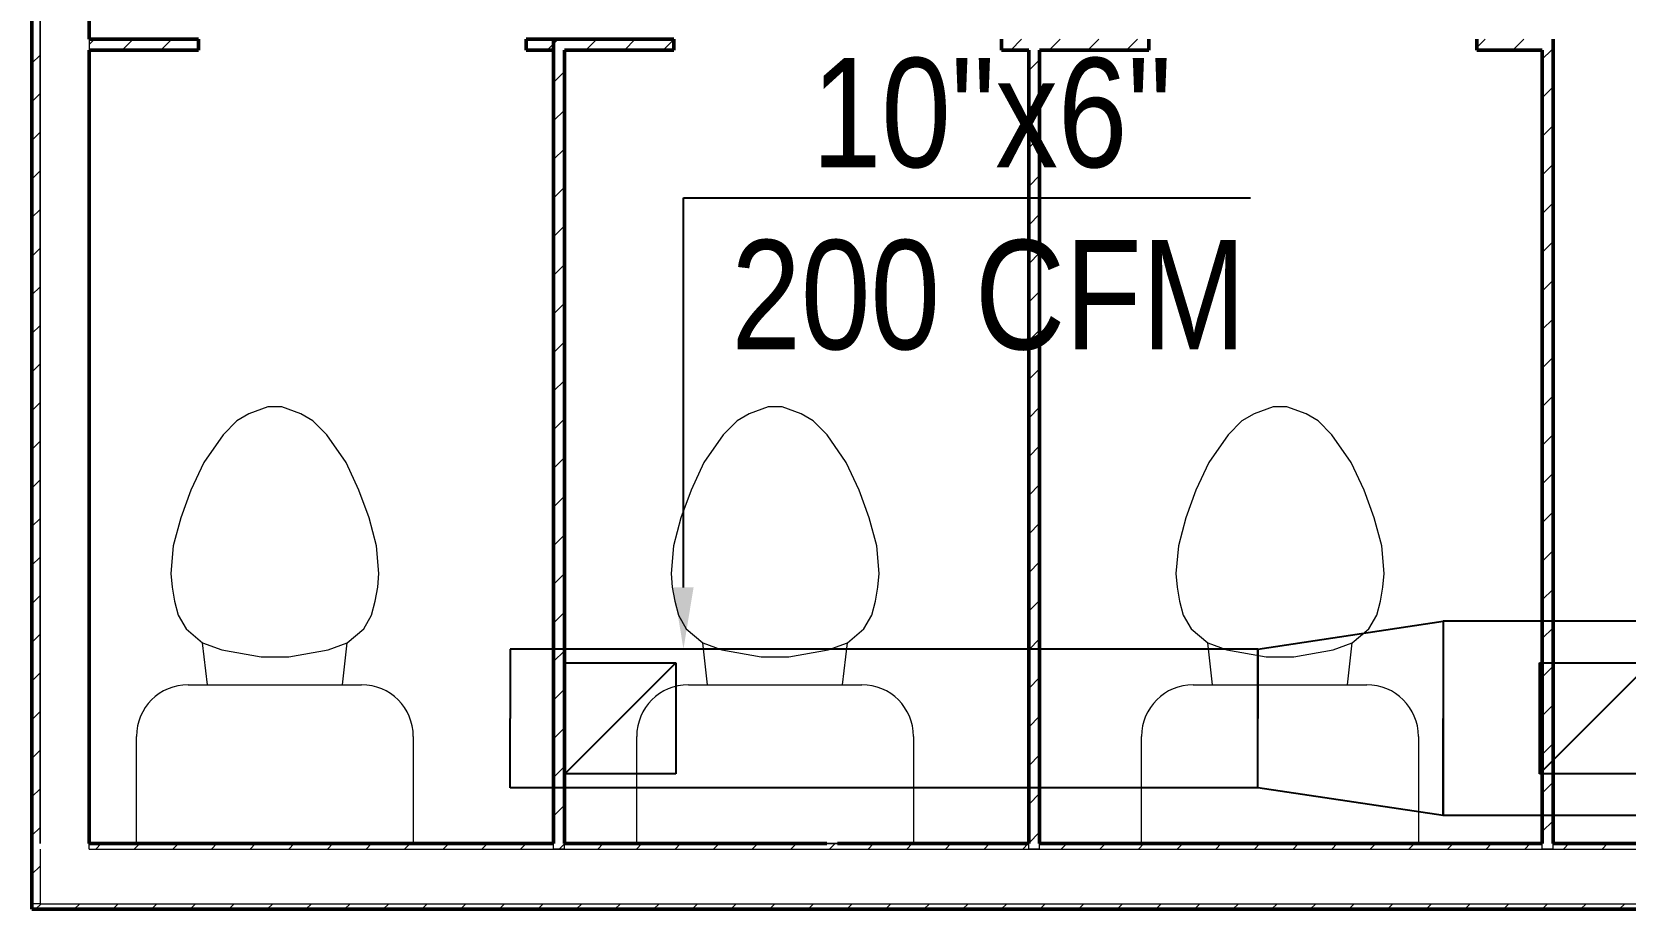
# Model space of a CAD drawing. Header units: inches. Extents: x -3 to 209, y -384 to 20.
# Drawn here: x 158.859 to 161.775, y -185.054 to -183.447 of the extents above; entities that cross this region are included whole.
import ezdxf
from ezdxf import colors
from ezdxf.entities.mleader import LeaderData, LeaderLine
from ezdxf.math import Vec2, Vec3

# ---------------------------------------------------------------- set-up
doc = ezdxf.new("R2010")
doc.units = ezdxf.units.IN
doc.header["$MEASUREMENT"] = 0
doc.linetypes.add('HIDDEN2', pattern=[0.1875, 0.125, -0.0625])
for name, color, linetype in [('A-WALL', 253, 'Continuous'), ('HVAC-Extraccion', 114, 'Continuous'), ('HVAC-Rejillas', 2, 'HIDDEN2')]:
    doc.layers.add(name, color=color, linetype=linetype)
for name, color, linetype, lineweight in [('A-WALL-PATT', 253, 'Continuous', 50), ('HVAC -Textos Extraccion', 2, 'Continuous', 9), ('HVAC -Textos Rejillas', 2, 'Continuous', 9), ('P-SANR-FIXT', 253, 'Continuous', 9)]:
    doc.layers.add(name, color=color, linetype=linetype, lineweight=lineweight)
doc.styles.add('Arial Narrow', font='ARIALN.TTF', dxfattribs={"height": 0.00295})
doc.styles.get("Standard").update_dxf_attribs({"font": 'arial.ttf'})

# ---------------------------------------------------------------- blocks, each defined once
blk = doc.blocks.new('rr')
at = {"linetype": 'ByBlock', "lineweight": -2}
for p, q in [((-0.0127, -0.0127), (0.0127, 0.0127)), ((-0.0127, -0.0127), (-0.0127, 0.0127)), ((-0.0127, 0.0127), (0.0127, 0.0127)), ((0.0127, 0.0127), (0.0127, -0.0127)), ((0.0127, -0.0127), (-0.0127, -0.0127))]:
    blk.add_line(p, q, dxfattribs=at)

msp = doc.modelspace()

# ---------------------------------------------------------------- linework, layer by layer
at = {"layer": 'A-WALL', "lineweight": 50}
for p, q in [((158.8587, -179.5578), (158.8587, -185.0436)), ((158.9637, -183.4606), (158.9637, -183.142)), ((159.1636, -183.4606), (158.9637, -183.4606)), ((158.9637, -184.9336), (158.9637, -183.4806)), ((158.9637, -183.4806), (159.1636, -183.4806)), ((159.1636, -183.4806), (159.1636, -183.4606)), ((159.8136, -183.4606), (159.7636, -183.4606)), ((159.7636, -183.4606), (159.7636, -183.4806)), ((159.7636, -183.4806), (159.8136, -183.4806)), ((160.0336, -183.4606), (159.8136, -183.4606)), ((159.8136, -183.4606), (159.8136, -183.4806)), ((159.8136, -183.4806), (159.8136, -183.4606)), ((159.8136, -183.4806), (159.8136, -184.9336)), ((159.8336, -183.4806), (160.0336, -183.4806)), ((159.8336, -184.9336), (159.8336, -183.4806)), ((160.0336, -183.4806), (160.0336, -183.4606)), ((160.6336, -183.4606), (160.6336, -183.4806)), ((160.6336, -183.4806), (160.6836, -183.4806)), ((160.6836, -183.4806), (160.6836, -184.9336)), ((160.7036, -183.4806), (160.9036, -183.4806)), ((160.7036, -184.9336), (160.7036, -183.4806)), ((160.9036, -183.4806), (160.9036, -183.4606)), ((161.5036, -183.4606), (161.5036, -183.4806)), ((161.5036, -183.4806), (161.6236, -183.4806)), ((161.6236, -183.4806), (161.6236, -184.9336)), ((161.6436, -183.4806), (161.6436, -183.4606)), ((161.6436, -184.9336), (161.6436, -183.4806)), ((159.8136, -184.9336), (158.9637, -184.9336)), ((160.3137, -184.9336), (159.8336, -184.9336)), ((160.6836, -184.9336), (160.3337, -184.9336)), ((161.6236, -184.9336), (160.7036, -184.9336)), ((162.3079, -184.9336), (161.6436, -184.9336)), ((158.8587, -185.0436), (158.8587, -185.0536)), ((158.8587, -185.0536), (158.8737, -185.0536)), ((158.8737, -185.0536), (164.6437, -185.0536))]:
    msp.add_line(p, q, dxfattribs=at)
at = {"layer": 'A-WALL', "lineweight": 18}
for p, q in [((158.8737, -179.5578), (158.8737, -184.9336)), ((158.8737, -184.9336), (158.8737, -182.0536)), ((158.9637, -183.4606), (158.9637, -183.4806)), ((158.8737, -184.9436), (158.8737, -185.0436)), ((158.9637, -184.9436), (158.9637, -184.9336)), ((158.9637, -184.9436), (159.8136, -184.9436)), ((159.8136, -184.9436), (159.8136, -184.9336)), ((159.8136, -184.9436), (159.8336, -184.9436)), ((159.8336, -184.9436), (159.8136, -184.9436)), ((159.8336, -184.9436), (159.8336, -184.9336)), ((159.8336, -184.9436), (160.6836, -184.9436)), ((160.3137, -184.9336), (160.3337, -184.9336)), ((160.6836, -184.9436), (160.6836, -184.9336)), ((160.6836, -184.9436), (160.7036, -184.9436)), ((160.7036, -184.9436), (160.6836, -184.9436)), ((160.7036, -184.9436), (160.7036, -184.9336)), ((160.7036, -184.9436), (161.6236, -184.9436)), ((161.6236, -184.9436), (161.6236, -184.9336)), ((161.6236, -184.9436), (161.6436, -184.9436)), ((161.6436, -184.9436), (161.6236, -184.9436)), ((161.6436, -184.9436), (161.6436, -184.9336)), ((161.6436, -184.9436), (162.9037, -184.9436)), ((158.8737, -185.0436), (158.8587, -185.0436)), ((158.8737, -185.0436), (164.6337, -185.0436))]:
    msp.add_line(p, q, dxfattribs=at)
at = {"layer": 'A-WALL-PATT', "linetype": 'Continuous', "lineweight": 9}
for p, q in [((158.9637, -183.4704), (158.9735, -183.4606)), ((159.0242, -183.4806), (159.0442, -183.4606)), ((159.0949, -183.4806), (159.1149, -183.4606)), ((159.802, -183.4806), (159.8136, -183.469)), ((159.8136, -183.469), (159.822, -183.4606)), ((159.8727, -183.4806), (159.8927, -183.4606)), ((159.9434, -183.4806), (159.9634, -183.4606)), ((160.0142, -183.4806), (160.0336, -183.4612)), ((160.6506, -183.4806), (160.6706, -183.4606)), ((160.7213, -183.4806), (160.7413, -183.4606)), ((160.792, -183.4806), (160.812, -183.4606)), ((160.8627, -183.4806), (160.8827, -183.4606)), ((161.5036, -183.4761), (161.5191, -183.4606)), ((161.5698, -183.4806), (161.5898, -183.4606)), ((161.6236, -183.4975), (161.6405, -183.4806)), ((161.6405, -183.4806), (161.6436, -183.4775)), ((158.8587, -183.5047), (158.8737, -183.4897)), ((160.6836, -183.5183), (160.7036, -183.4983)), ((159.8136, -183.5398), (159.8336, -183.5198)), ((158.8587, -183.5754), (158.8737, -183.5604)), ((160.6836, -183.589), (160.7036, -183.569)), ((161.6236, -183.5682), (161.6436, -183.5482)), ((159.8136, -183.6105), (159.8336, -183.5905)), ((158.8587, -183.6461), (158.8737, -183.6311)), ((161.6236, -183.6389), (161.6436, -183.6189)), ((159.8136, -183.6812), (159.8336, -183.6612)), ((160.6836, -183.6597), (160.7036, -183.6397)), ((161.6236, -183.7097), (161.6436, -183.6897)), ((158.8587, -183.7168), (158.8737, -183.7018)), ((160.6836, -183.7304), (160.7036, -183.7104)), ((159.8136, -183.7519), (159.8336, -183.7319)), ((158.8587, -183.7875), (158.8737, -183.7725)), ((161.6236, -183.7804), (161.6436, -183.7604)), ((159.8136, -183.8226), (159.8336, -183.8026)), ((160.6836, -183.8011), (160.7036, -183.7811)), ((161.6236, -183.8511), (161.6436, -183.8311)), ((158.8587, -183.8583), (158.8737, -183.8433)), ((160.6836, -183.8718), (160.7036, -183.8518)), ((159.8136, -183.8933), (159.8336, -183.8733)), ((158.8587, -183.929), (158.8737, -183.914)), ((160.6836, -183.9425), (160.7036, -183.9225)), ((161.6236, -183.9218), (161.6436, -183.9018)), ((159.8136, -183.964), (159.8336, -183.944)), ((158.8587, -183.9997), (158.8737, -183.9847)), ((161.6236, -183.9925), (161.6436, -183.9725)), ((160.6836, -184.0133), (160.7036, -183.9933)), ((159.8136, -184.0347), (159.8336, -184.0147)), ((161.6236, -184.0632), (161.6436, -184.0432)), ((158.8587, -184.0704), (158.8737, -184.0554)), ((160.6836, -184.084), (160.7036, -184.064)), ((159.8136, -184.1054), (159.8336, -184.0854)), ((158.8587, -184.1411), (158.8737, -184.1261)), ((161.6236, -184.1339), (161.6436, -184.1139)), ((159.8136, -184.1761), (159.8336, -184.1561)), ((160.6836, -184.1547), (160.7036, -184.1347)), ((161.6236, -184.2046), (161.6436, -184.1846)), ((158.8587, -184.2118), (158.8737, -184.1968)), ((160.6836, -184.2254), (160.7036, -184.2054)), ((159.8136, -184.2469), (159.8336, -184.2269)), ((158.8587, -184.2825), (158.8737, -184.2675)), ((160.6836, -184.2961), (160.7036, -184.2761)), ((161.6236, -184.2753), (161.6436, -184.2553)), ((159.8136, -184.3176), (159.8336, -184.2976)), ((161.6236, -184.346), (161.6436, -184.326)), ((158.8587, -184.3532), (158.8737, -184.3382)), ((160.6836, -184.3668), (160.7036, -184.3468)), ((159.8136, -184.3883), (159.8336, -184.3683)), ((158.8587, -184.4239), (158.8737, -184.4089)), ((160.6836, -184.4375), (160.7036, -184.4175)), ((161.6236, -184.4168), (161.6436, -184.3968)), ((159.8136, -184.459), (159.8336, -184.439)), ((158.8587, -184.4946), (158.8737, -184.4796)), ((161.6236, -184.4875), (161.6436, -184.4675)), ((159.8136, -184.5297), (159.8336, -184.5097)), ((160.6836, -184.5082), (160.7036, -184.4882)), ((161.6236, -184.5582), (161.6436, -184.5382)), ((158.8587, -184.5654), (158.8737, -184.5504)), ((160.6836, -184.5789), (160.7036, -184.5589)), ((159.8136, -184.6004), (159.8336, -184.5804)), ((158.8587, -184.6361), (158.8737, -184.6211)), ((161.6236, -184.6289), (161.6436, -184.6089)), ((159.8136, -184.6711), (159.8336, -184.6511)), ((160.6836, -184.6497), (160.7036, -184.6297)), ((161.6236, -184.6996), (161.6436, -184.6796)), ((158.8587, -184.7068), (158.8737, -184.6918)), ((160.6836, -184.7204), (160.7036, -184.7004)), ((159.8136, -184.7418), (159.8336, -184.7218)), ((158.8587, -184.7775), (158.8737, -184.7625)), ((160.6836, -184.7911), (160.7036, -184.7711)), ((161.6236, -184.7703), (161.6436, -184.7503)), ((159.8136, -184.8125), (159.8336, -184.7925)), ((161.6236, -184.841), (161.6436, -184.821)), ((158.8587, -184.8482), (158.8737, -184.8332)), ((160.6836, -184.8618), (160.7036, -184.8418)), ((159.8136, -184.8833), (159.8336, -184.8633)), ((158.8587, -184.9189), (158.8737, -184.9039)), ((160.6836, -184.9325), (160.7036, -184.9125)), ((161.6236, -184.9117), (161.6436, -184.8917)), ((158.9755, -184.9436), (158.9855, -184.9336)), ((159.0462, -184.9436), (159.0562, -184.9336)), ((159.1169, -184.9436), (159.1269, -184.9336)), ((159.1876, -184.9436), (159.1976, -184.9336)), ((159.2583, -184.9436), (159.2683, -184.9336)), ((159.329, -184.9436), (159.339, -184.9336)), ((159.3997, -184.9436), (159.4097, -184.9336)), ((159.4704, -184.9436), (159.4804, -184.9336)), ((159.5411, -184.9436), (159.5511, -184.9336)), ((159.6119, -184.9436), (159.6219, -184.9336)), ((159.6826, -184.9436), (159.6926, -184.9336)), ((159.7533, -184.9436), (159.7633, -184.9336)), ((159.824, -184.9436), (159.8336, -184.934)), ((159.8336, -184.934), (159.834, -184.9336)), ((159.8947, -184.9436), (159.9047, -184.9336)), ((159.9654, -184.9436), (159.9754, -184.9336)), ((160.0361, -184.9436), (160.0461, -184.9336)), ((160.1068, -184.9436), (160.1168, -184.9336)), ((160.1775, -184.9436), (160.1875, -184.9336)), ((160.2483, -184.9436), (160.2583, -184.9336)), ((160.319, -184.9436), (160.329, -184.9336)), ((160.3897, -184.9436), (160.3997, -184.9336)), ((160.4604, -184.9436), (160.4704, -184.9336)), ((160.5311, -184.9436), (160.5411, -184.9336)), ((160.6018, -184.9436), (160.6118, -184.9336)), ((160.6725, -184.9436), (160.6825, -184.9336)), ((160.7432, -184.9436), (160.7532, -184.9336)), ((160.8139, -184.9436), (160.8239, -184.9336)), ((160.8846, -184.9436), (160.8946, -184.9336)), ((160.9554, -184.9436), (160.9654, -184.9336)), ((161.0261, -184.9436), (161.0361, -184.9336)), ((161.0968, -184.9436), (161.1068, -184.9336)), ((161.1675, -184.9436), (161.1775, -184.9336)), ((161.2382, -184.9436), (161.2482, -184.9336)), ((161.3089, -184.9436), (161.3189, -184.9336)), ((161.3796, -184.9436), (161.3896, -184.9336)), ((161.4503, -184.9436), (161.4603, -184.9336)), ((161.521, -184.9436), (161.531, -184.9336)), ((161.5918, -184.9436), (161.6018, -184.9336)), ((161.6625, -184.9436), (161.6725, -184.9336)), ((161.7332, -184.9436), (161.7432, -184.9336)), ((158.8587, -184.9896), (158.8737, -184.9746)), ((158.8655, -185.0536), (158.8755, -185.0436)), ((158.9362, -185.0536), (158.9462, -185.0436)), ((159.0069, -185.0536), (159.0169, -185.0436)), ((159.0776, -185.0536), (159.0876, -185.0436)), ((159.1483, -185.0536), (159.1583, -185.0436)), ((159.219, -185.0536), (159.229, -185.0436)), ((159.2897, -185.0536), (159.2997, -185.0436)), ((159.3604, -185.0536), (159.3704, -185.0436)), ((159.4311, -185.0536), (159.4411, -185.0436)), ((159.5019, -185.0536), (159.5119, -185.0436)), ((159.5726, -185.0536), (159.5826, -185.0436)), ((159.6433, -185.0536), (159.6533, -185.0436)), ((159.714, -185.0536), (159.724, -185.0436)), ((159.7847, -185.0536), (159.7947, -185.0436)), ((159.8554, -185.0536), (159.8654, -185.0436)), ((159.9261, -185.0536), (159.9361, -185.0436)), ((159.9968, -185.0536), (160.0068, -185.0436)), ((160.0675, -185.0536), (160.0775, -185.0436)), ((160.1383, -185.0536), (160.1483, -185.0436)), ((160.209, -185.0536), (160.219, -185.0436)), ((160.2797, -185.0536), (160.2897, -185.0436)), ((160.3504, -185.0536), (160.3604, -185.0436)), ((160.4211, -185.0536), (160.4311, -185.0436)), ((160.4918, -185.0536), (160.5018, -185.0436)), ((160.5625, -185.0536), (160.5725, -185.0436)), ((160.6332, -185.0536), (160.6432, -185.0436)), ((160.7039, -185.0536), (160.7139, -185.0436)), ((160.7746, -185.0536), (160.7846, -185.0436)), ((160.8454, -185.0536), (160.8554, -185.0436)), ((160.9161, -185.0536), (160.9261, -185.0436)), ((160.9868, -185.0536), (160.9968, -185.0436)), ((161.0575, -185.0536), (161.0675, -185.0436)), ((161.1282, -185.0536), (161.1382, -185.0436)), ((161.1989, -185.0536), (161.2089, -185.0436)), ((161.2696, -185.0536), (161.2796, -185.0436)), ((161.3403, -185.0536), (161.3503, -185.0436)), ((161.411, -185.0536), (161.421, -185.0436)), ((161.4818, -185.0536), (161.4918, -185.0436)), ((161.5525, -185.0536), (161.5625, -185.0436)), ((161.6232, -185.0536), (161.6332, -185.0436)), ((161.6939, -185.0536), (161.7039, -185.0436)), ((161.7646, -185.0536), (161.7746, -185.0436))]:
    msp.add_line(p, q, dxfattribs=at)
at = {"layer": 'HVAC-Extraccion'}
for p, q in [((163.374, -184.5265), (161.4425, -184.5265)), ((161.4425, -184.5265), (161.4425, -184.7043)), ((161.1028, -184.5773), (159.7342, -184.5773)), ((159.7342, -184.5773), (159.7342, -184.7043)), ((161.1028, -184.5773), (161.1028, -184.7043)), ((159.7342, -184.8313), (159.7342, -184.7043)), ((161.1028, -184.8313), (161.1028, -184.7043)), ((161.4425, -184.8821), (161.4425, -184.7043)), ((161.1028, -184.8313), (159.7342, -184.8313)), ((163.374, -184.8821), (161.4425, -184.8821))]:
    msp.add_line(p, q, dxfattribs=at)
msp.add_lwpolyline([(161.1028, -184.5773), (161.4425, -184.5265), (161.4425, -184.8821), (161.1028, -184.8313)], close=True, dxfattribs=at)
at = {"layer": 'P-SANR-FIXT'}
for p, q in [((159.234, -184.1595), (159.2086, -184.1849)), ((159.256, -184.1468), (159.234, -184.1595)), ((159.2909, -184.1341), (159.256, -184.1468)), ((159.3163, -184.1341), (159.2909, -184.1341)), ((159.3512, -184.1468), (159.3163, -184.1341)), ((159.3732, -184.1595), (159.3512, -184.1468)), ((159.3986, -184.1849), (159.3732, -184.1595)), ((160.1497, -184.1595), (160.1243, -184.1849)), ((160.1717, -184.1468), (160.1497, -184.1595)), ((160.2066, -184.1341), (160.1717, -184.1468)), ((160.232, -184.1341), (160.2066, -184.1341)), ((160.2669, -184.1468), (160.232, -184.1341)), ((160.2889, -184.1595), (160.2669, -184.1468)), ((160.3143, -184.1849), (160.2889, -184.1595)), ((161.074, -184.1595), (161.0486, -184.1849)), ((161.096, -184.1468), (161.074, -184.1595)), ((161.1309, -184.1341), (161.096, -184.1468)), ((161.1563, -184.1341), (161.1309, -184.1341)), ((161.1912, -184.1468), (161.1563, -184.1341)), ((161.2132, -184.1595), (161.1912, -184.1468)), ((161.2386, -184.1849), (161.2132, -184.1595)), ((159.2086, -184.1849), (159.1734, -184.2357)), ((159.4338, -184.2357), (159.3986, -184.1849)), ((160.1243, -184.1849), (160.0891, -184.2357)), ((160.3495, -184.2357), (160.3143, -184.1849)), ((161.0486, -184.1849), (161.0134, -184.2357)), ((161.2738, -184.2357), (161.2386, -184.1849)), ((159.1734, -184.2357), (159.1497, -184.2865)), ((159.4575, -184.2865), (159.4338, -184.2357)), ((160.0891, -184.2357), (160.0654, -184.2865)), ((160.3732, -184.2865), (160.3495, -184.2357)), ((161.0134, -184.2357), (160.9897, -184.2865)), ((161.2975, -184.2865), (161.2738, -184.2357)), ((159.1497, -184.2865), (159.1312, -184.3373)), ((159.476, -184.3373), (159.4575, -184.2865)), ((160.0654, -184.2865), (160.0469, -184.3373)), ((160.3917, -184.3373), (160.3732, -184.2865)), ((160.9897, -184.2865), (160.9712, -184.3373)), ((161.316, -184.3373), (161.2975, -184.2865)), ((159.1312, -184.3373), (159.1175, -184.3883)), ((159.4897, -184.3883), (159.476, -184.3373)), ((160.0469, -184.3373), (160.0332, -184.3883)), ((160.4054, -184.3883), (160.3917, -184.3373)), ((160.9712, -184.3373), (160.9575, -184.3883)), ((161.3297, -184.3883), (161.316, -184.3373)), ((159.1175, -184.3883), (159.1131, -184.4389)), ((159.4941, -184.4389), (159.4897, -184.3883)), ((160.0332, -184.3883), (160.0288, -184.4389)), ((160.4098, -184.4389), (160.4054, -184.3883)), ((160.9575, -184.3883), (160.9531, -184.4389)), ((161.3341, -184.4389), (161.3297, -184.3883)), ((159.1131, -184.4389), (159.1153, -184.4642)), ((159.4919, -184.4642), (159.4941, -184.4389)), ((160.0288, -184.4389), (160.031, -184.4642)), ((160.4076, -184.4642), (160.4098, -184.4389)), ((160.9531, -184.4389), (160.9553, -184.4642)), ((161.3319, -184.4642), (161.3341, -184.4389)), ((159.1153, -184.4642), (159.1198, -184.4897)), ((159.4874, -184.4897), (159.4919, -184.4642)), ((160.031, -184.4642), (160.0355, -184.4897)), ((160.4031, -184.4897), (160.4076, -184.4642)), ((160.9553, -184.4642), (160.9598, -184.4897)), ((161.3274, -184.4897), (161.3319, -184.4642)), ((159.1198, -184.4897), (159.1266, -184.5151)), ((159.4806, -184.5151), (159.4874, -184.4897)), ((160.0355, -184.4897), (160.0423, -184.5151)), ((160.3963, -184.5151), (160.4031, -184.4897)), ((160.9598, -184.4897), (160.9666, -184.5151)), ((161.3206, -184.5151), (161.3274, -184.4897)), ((159.1266, -184.5151), (159.141, -184.5405)), ((159.4662, -184.5405), (159.4806, -184.5151)), ((160.0423, -184.5151), (160.0567, -184.5405)), ((160.3819, -184.5405), (160.3963, -184.5151)), ((160.9666, -184.5151), (160.981, -184.5405)), ((161.3062, -184.5405), (161.3206, -184.5151)), ((159.141, -184.5405), (159.1713, -184.5659)), ((159.1713, -184.5659), (159.2062, -184.5786)), ((159.1801, -184.6427), (159.1713, -184.5659)), ((159.401, -184.5786), (159.4359, -184.5659)), ((159.4271, -184.6427), (159.4359, -184.5659)), ((159.4359, -184.5659), (159.4662, -184.5405)), ((160.0567, -184.5405), (160.087, -184.5659)), ((160.087, -184.5659), (160.1219, -184.5786)), ((160.0958, -184.6427), (160.087, -184.5659)), ((160.3167, -184.5786), (160.3516, -184.5659)), ((160.3428, -184.6427), (160.3516, -184.5659)), ((160.3516, -184.5659), (160.3819, -184.5405)), ((160.981, -184.5405), (161.0113, -184.5659)), ((161.0113, -184.5659), (161.0462, -184.5786)), ((161.0201, -184.6427), (161.0113, -184.5659)), ((161.241, -184.5786), (161.2759, -184.5659)), ((161.2671, -184.6427), (161.2759, -184.5659)), ((161.2759, -184.5659), (161.3062, -184.5405)), ((159.2062, -184.5786), (159.2782, -184.5913)), ((159.2782, -184.5913), (159.329, -184.5913)), ((159.329, -184.5913), (159.401, -184.5786)), ((160.1219, -184.5786), (160.1939, -184.5913)), ((160.1939, -184.5913), (160.2447, -184.5913)), ((160.2447, -184.5913), (160.3167, -184.5786)), ((161.0462, -184.5786), (161.1182, -184.5913)), ((161.1182, -184.5913), (161.169, -184.5913)), ((161.169, -184.5913), (161.241, -184.5786)), ((159.1448, -184.6427), (159.4623, -184.6427)), ((160.0605, -184.6427), (160.378, -184.6427)), ((160.9848, -184.6427), (161.3023, -184.6427)), ((159.0502, -184.9336), (159.0502, -184.7373)), ((159.557, -184.7373), (159.557, -184.9336)), ((159.9659, -184.9336), (159.9659, -184.7373)), ((160.4727, -184.7373), (160.4727, -184.9336)), ((160.8902, -184.9336), (160.8902, -184.7373)), ((161.397, -184.7373), (161.397, -184.9336)), ((159.557, -184.9336), (159.0502, -184.9336)), ((160.4727, -184.9336), (159.9659, -184.9336)), ((161.397, -184.9336), (160.8902, -184.9336))]:
    msp.add_line(p, q, dxfattribs=at)
for centre, start, end in [((159.1448, -184.7373), 90, 180), ((159.4623, -184.7373), 0, 90), ((160.0605, -184.7373), 90, 180), ((160.378, -184.7373), 0, 90), ((160.9848, -184.7373), 90, 180), ((161.3023, -184.7373), 0, 90)]:
    msp.add_arc(centre, 0.0946, start, end, dxfattribs=at)

# ---------------------------------------------------------------- block references
at = {"layer": 'HVAC-Rejillas', "xscale": 8, "yscale": 8, "zscale": 12}
for p in [(159.9361, -184.7043), (161.7202, -184.7043)]:
    msp.add_blockref('rr', p, dxfattribs=at)

# ---------------------------------------------------------------- texts
at = {"layer": 'HVAC -Textos Extraccion', "insert": (160.0486, -183.4951), "char_height": 0.2, "width": 1.099514, "attachment_point": 1, "style": 'Arial Narrow'}
msp.add_mtext('\\pi0.23768;10"x6"\\P\\pi0.09048;200 CFM', dxfattribs=at)

# ---------------------------------------------------------------- leaders
at = {"layer": 'HVAC -Textos Rejillas'}
ml = msp.add_multileader_mtext('Standard', dxfattribs=at)
ml.set_content('', color=256)
ml.set_leader_properties()
ml.build(insert=Vec2(0, 0))
ml.multileader.update_dxf_attribs({"dogleg_length": 0.36, "arrow_head_size": 0.1128})
ctx = ml.context
ctx.base_point, ctx.char_height, ctx.arrow_head_size, ctx.landing_gap_size, ctx.plane_origin, ctx.plane_x_axis, ctx.plane_y_axis = Vec3(161.2021, -183.7512), 0.1128, 0.1128, 0.0564, Vec3(165.9852, -182.9154), Vec3(-1, 0), Vec3(0, -1)
ctx.text_align_type = 2
notes = []
notes.append((ctx, [(1, (1, 1, 0), (160.0515, -183.7512), (1, 0), 1.0378, [(0, [(160.0515, -184.5773)], 0, [])])]))
ctx.mtext.insert, ctx.mtext.text_direction, ctx.mtext.rotation, ctx.mtext.alignment, ctx.mtext.flow_direction = Vec3(161.1457, -183.8076), Vec3(-1, 0), 3.141593, 3, 5
for ctx, leaders in notes:
    for number, flags, end, landing, length, lines in leaders:
        leader = LeaderData()
        leader.index, (leader.has_last_leader_line, leader.has_dogleg_vector, leader.attachment_direction) = number, flags
        leader.last_leader_point, leader.dogleg_vector, leader.dogleg_length = Vec3(end), Vec3(landing), length
        for number, points, colour, breaks in lines:
            line = LeaderLine()
            line.index, line.vertices, line.color, line.breaks = number, Vec3.list(points), colors.encode_raw_color(colour), breaks
            leader.lines.append(line)
        ctx.leaders.append(leader)

doc.saveas('drawing.dxf')
